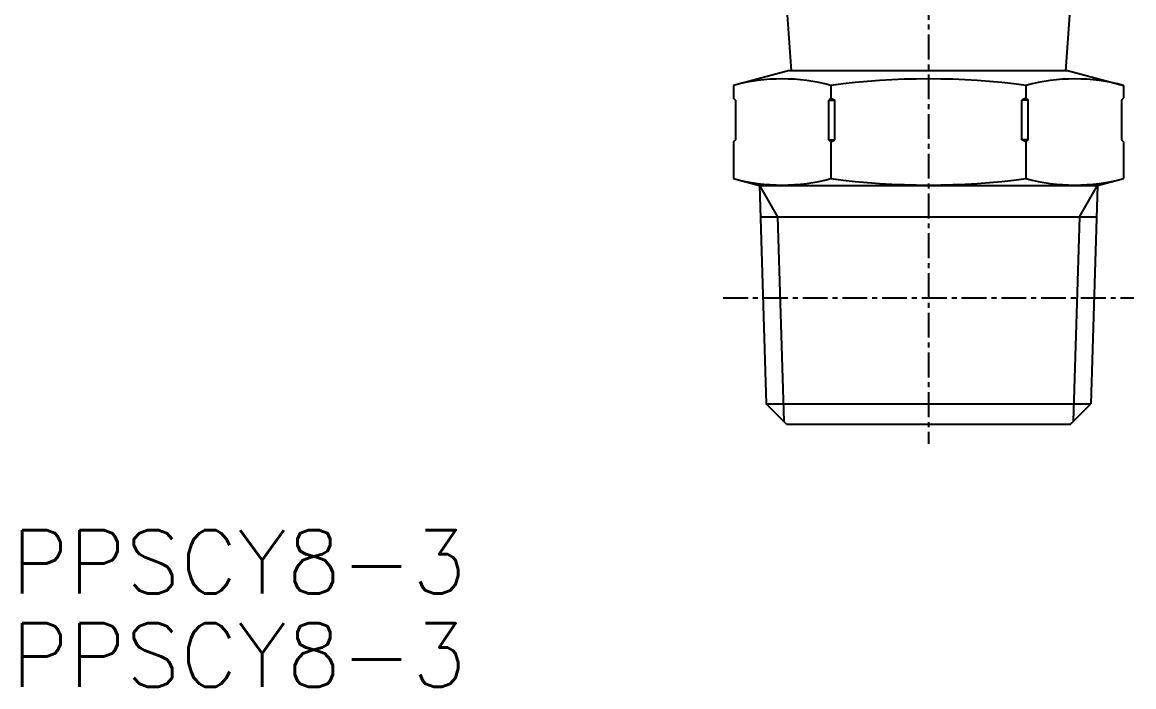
# Model space of a CAD drawing. Extents: x -6 to 107, y -15 to 86.
# Drawn here: x -6.3 to 49.7, y -15 to 18.4 of the extents above; entities that cross this region are included whole.
import ezdxf

# ---------------------------------------------------------------- set-up
doc = ezdxf.new("R2010")
doc.units = 0
doc.linetypes.add('CENTER', pattern=[2, 1.25, -0.25, 0.25, -0.25])
doc.layers.get('0').update_dxf_attribs({"linetype": 'CONTINUOUS'})
doc.layers.add('CENTER', color=1, linetype='CENTER')
doc.styles.get("Standard").update_dxf_attribs({"font": 'txt.shx'})

msp = doc.modelspace()

# ---------------------------------------------------------------- linework, layer by layer
at = {"color": 7, "linetype": 'CONTINUOUS'}
for p, q in [((32.081, 20.702), (32.413, 15.952)), ((46.248, 15.952), (46.581, 20.702)), ((32.331, 15.978), (29.516, 15.224)), ((32.331, 15.978), (46.331, 15.978)), ((46.331, 15.978), (49.146, 15.224)), ((29.516, 15.224), (29.516, 14.578)), ((34.423, 15.224), (34.423, 14.578)), ((44.238, 15.224), (44.238, 14.578)), ((49.146, 15.224), (49.146, 14.578)), ((29.616, 14.478), (29.516, 14.578)), ((34.423, 14.578), (34.322, 14.478)), ((34.423, 14.578), (34.626, 14.478)), ((44.238, 14.578), (44.035, 14.478)), ((44.238, 14.578), (44.34, 14.478)), ((49.046, 14.478), (49.146, 14.578)), ((29.616, 14.478), (29.616, 12.478)), ((34.322, 14.478), (34.626, 14.478)), ((34.322, 12.478), (34.322, 14.478)), ((34.626, 12.478), (34.626, 14.478)), ((44.035, 12.478), (44.035, 14.478)), ((44.34, 14.478), (44.035, 14.478)), ((44.34, 12.478), (44.34, 14.478)), ((49.046, 14.478), (49.046, 12.478)), ((29.616, 12.478), (29.516, 12.378)), ((29.516, 12.378), (29.516, 10.528)), ((34.322, 12.478), (34.626, 12.478)), ((34.423, 12.378), (34.322, 12.478)), ((34.423, 12.378), (34.626, 12.478)), ((34.423, 12.378), (34.423, 10.528)), ((44.238, 12.378), (44.035, 12.478)), ((44.34, 12.478), (44.035, 12.478)), ((44.238, 12.378), (44.34, 12.478)), ((44.238, 12.378), (44.238, 10.528)), ((49.046, 12.478), (49.146, 12.378)), ((49.146, 12.378), (49.146, 10.528)), ((29.516, 10.528), (30.823, 10.178)), ((30.823, 10.178), (31.166, -0.808)), ((30.823, 10.178), (47.838, 10.178)), ((47.838, 10.178), (47.495, -0.808)), ((47.838, 10.178), (49.146, 10.528)), ((30.872, 8.611), (47.789, 8.611)), ((32.181, -1.822), (31.166, -0.808)), ((31.166, -0.808), (47.495, -0.808)), ((46.481, -1.822), (47.495, -0.808)), ((32.181, -1.822), (46.481, -1.822))]:
    msp.add_line(p, q, dxfattribs=at)
at = {"color": 3, "linetype": 'CONTINUOUS'}
for p, q in [((30.823, 10.178), (31.728, 8.611)), ((46.933, 8.611), (47.838, 10.178)), ((31.728, 8.611), (32.05, -1.691)), ((46.933, 8.611), (46.611, -1.691))]:
    msp.add_line(p, q, dxfattribs=at)
at = {"color": 7, "linetype": 'CONTINUOUS'}
for centre, radius, start, end in [((31.969, 6.066), 9.481, 75, 105), ((39.331, -21.891), 37.438, 82.4677, 97.5323), ((46.692, 6.066), 9.481, 75, 105), ((31.969, 19.686), 9.481, 255, 285), ((39.331, 47.643), 37.438, 262.4677, 277.5323), ((46.692, 19.686), 9.481, 255, 285)]:
    msp.add_arc(centre, radius, start, end, dxfattribs=at)
at = {"layer": 'CENTER', "color": 1, "linetype": 'CENTER'}
for p, q in [((39.331, 37.778), (39.331, -2.822)), ((29, 4.528), (49.662, 4.528))]:
    msp.add_line(p, q, dxfattribs=at)

# ---------------------------------------------------------------- texts
at = {"color": 7, "linetype": 'CONTINUOUS'}
for p in [(-6.822, -10.358), (-6.822, -15.046)]:
    msp.add_text('PPSCY8-3', height=3.2, dxfattribs=at).set_placement(p)

doc.saveas('drawing.dxf')
